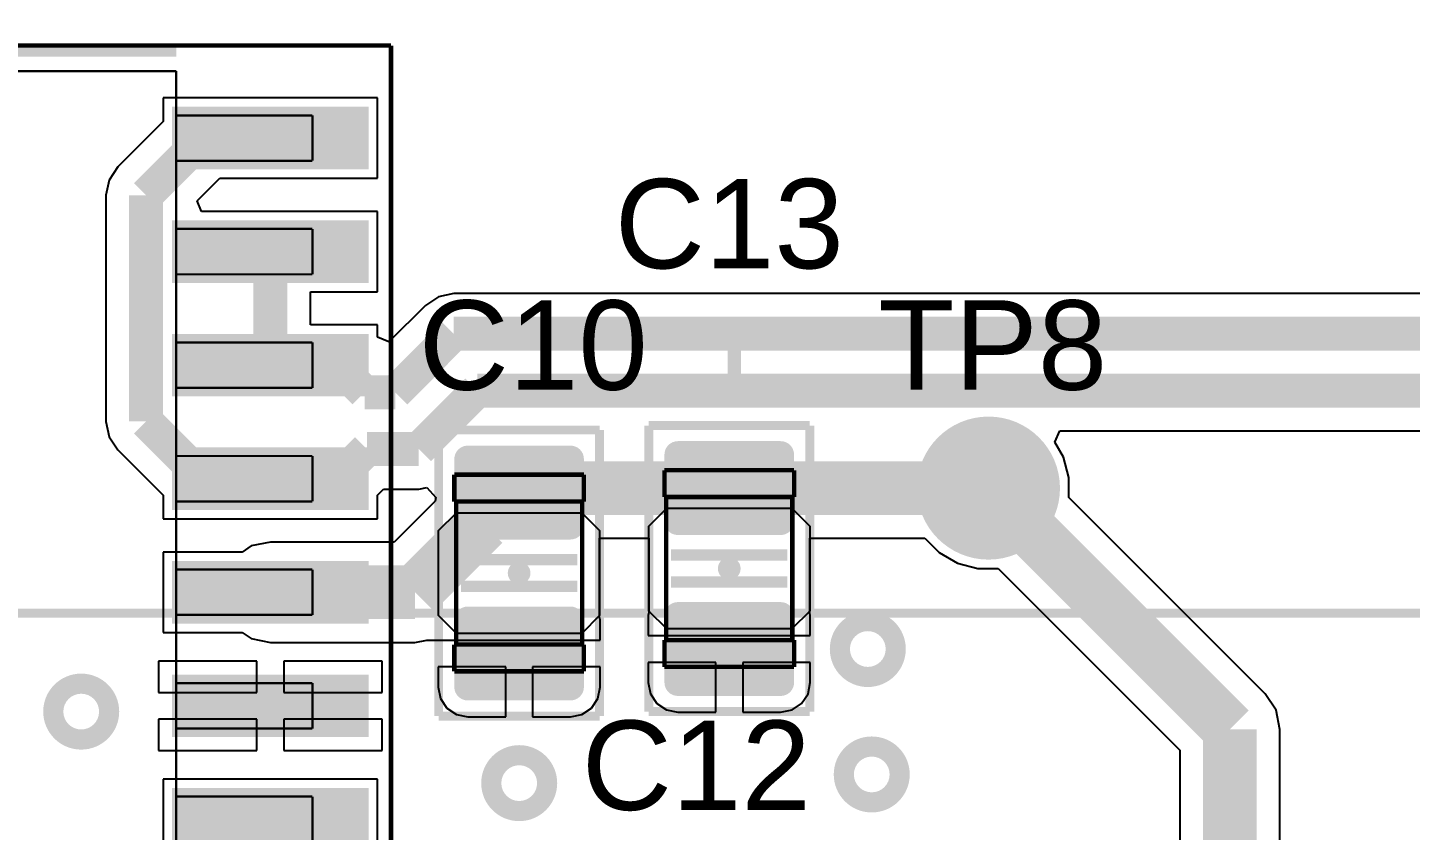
# Model space of a CAD drawing. Header units: inches. Extents: x 34 to 155, y 75 to 134.
# Drawn here: x 101.8 to 117.27, y 100.57 to 109.55 of the extents above; entities that cross this region are included whole.
import ezdxf

# ---------------------------------------------------------------- set-up
doc = ezdxf.new("R2010")
doc.units = ezdxf.units.IN
for name, color, linetype in [('Bottom Layer', 5, 'Continuous'), ('Bottom Solder', 6, 'Continuous'), ('Construction', 216, 'Continuous'), ('Mechanical 13', 56, 'Continuous'), ('Mechanical 15', 56, 'Continuous'), ('Top Layer', 1, 'Continuous'), ('Top Overlay', 2, 'Continuous'), ('Top Paste', 8, 'Continuous'), ('Top Solder', 216, 'Continuous')]:
    doc.layers.add(name, color=color, linetype=linetype)
doc.styles.add('Arial', font='', dxfattribs={"height": 0.2})
doc.styles.get('Arial').set_extended_font_data('Arial')

# ---------------------------------------------------------------- blocks, each defined once
blk = doc.blocks.new('T___P_____P___D1_5___101')
at = {"layer": 'Top Layer'}
h = blk.add_hatch(color=1, dxfattribs=at)
edge = h.paths.add_edge_path()
edge.add_arc((0, 0), 0.75, 0, 360)
at = {"layer": 'Top Solder'}
h = blk.add_hatch(color=216, dxfattribs=at)
edge = h.paths.add_edge_path()
edge.add_arc((0, 0), 0.8, 0, 360)
blk = doc.blocks.new('TI_DFM0020A_121')
at = {"layer": 'Top Layer'}
for points in [[(-5.9, 6.015), (-3.8, 6.015), (-3.8, 5.415), (-5.9, 5.415)], [(3.8, 6.015), (5.9, 6.015), (5.9, 5.415), (3.8, 5.415)], [(-5.9, 4.745), (-3.8, 4.745), (-3.8, 4.145), (-5.9, 4.145)], [(3.8, 4.745), (5.9, 4.745), (5.9, 4.145), (3.8, 4.145)], [(-5.9, 3.475), (-3.8, 3.475), (-3.8, 2.875), (-5.9, 2.875)], [(3.8, 3.475), (5.9, 3.475), (5.9, 2.875), (3.8, 2.875)], [(-5.9, 2.205), (-3.8, 2.205), (-3.8, 1.605), (-5.9, 1.605)], [(3.8, 2.205), (5.9, 2.205), (5.9, 1.605), (3.8, 1.605)], [(-5.9, 0.935), (-3.8, 0.935), (-3.8, 0.335), (-5.9, 0.335)], [(3.8, 0.935), (5.9, 0.935), (5.9, 0.335), (3.8, 0.335)], [(-5.9, -0.335), (-3.8, -0.335), (-3.8, -0.935), (-5.9, -0.935)], [(3.8, -0.335), (5.9, -0.335), (5.9, -0.935), (3.8, -0.935)], [(-5.9, -1.605), (-3.8, -1.605), (-3.8, -2.205), (-5.9, -2.205)], [(3.8, -1.605), (5.9, -1.605), (5.9, -2.205), (3.8, -2.205)], [(-5.9, -2.875), (-3.8, -2.875), (-3.8, -3.475), (-5.9, -3.475)], [(3.8, -2.875), (5.9, -2.875), (5.9, -3.475), (3.8, -3.475)], [(-5.9, -4.145), (-3.8, -4.145), (-3.8, -4.745), (-5.9, -4.745)], [(3.8, -4.145), (5.9, -4.145), (5.9, -4.745), (3.8, -4.745)], [(-5.9, -5.415), (-3.8, -5.415), (-3.8, -6.015), (-5.9, -6.015)], [(3.8, -5.415), (5.9, -5.415), (5.9, -6.015), (3.8, -6.015)]]:
    blk.add_hatch(color=1, dxfattribs=at).paths.add_polyline_path(points)
at = {"layer": 'Top Paste'}
for points in [[(-5.9, 6.015), (-3.8, 6.015), (-3.8, 5.415), (-5.9, 5.415)], [(3.8, 6.015), (5.9, 6.015), (5.9, 5.415), (3.8, 5.415)], [(-5.9, 4.745), (-3.8, 4.745), (-3.8, 4.145), (-5.9, 4.145)], [(3.8, 4.745), (5.9, 4.745), (5.9, 4.145), (3.8, 4.145)], [(-5.9, 3.475), (-3.8, 3.475), (-3.8, 2.875), (-5.9, 2.875)], [(3.8, 3.475), (5.9, 3.475), (5.9, 2.875), (3.8, 2.875)], [(-5.9, 2.205), (-3.8, 2.205), (-3.8, 1.605), (-5.9, 1.605)], [(3.8, 2.205), (5.9, 2.205), (5.9, 1.605), (3.8, 1.605)], [(-5.9, 0.935), (-3.8, 0.935), (-3.8, 0.335), (-5.9, 0.335)], [(3.8, 0.935), (5.9, 0.935), (5.9, 0.335), (3.8, 0.335)], [(-5.9, -0.335), (-3.8, -0.335), (-3.8, -0.935), (-5.9, -0.935)], [(3.8, -0.335), (5.9, -0.335), (5.9, -0.935), (3.8, -0.935)], [(-5.9, -1.605), (-3.8, -1.605), (-3.8, -2.205), (-5.9, -2.205)], [(3.8, -1.605), (5.9, -1.605), (5.9, -2.205), (3.8, -2.205)], [(-5.9, -2.875), (-3.8, -2.875), (-3.8, -3.475), (-5.9, -3.475)], [(3.8, -2.875), (5.9, -2.875), (5.9, -3.475), (3.8, -3.475)], [(-5.9, -4.145), (-3.8, -4.145), (-3.8, -4.745), (-5.9, -4.745)], [(3.8, -4.145), (5.9, -4.145), (5.9, -4.745), (3.8, -4.745)], [(-5.9, -5.415), (-3.8, -5.415), (-3.8, -6.015), (-5.9, -6.015)], [(3.8, -5.415), (5.9, -5.415), (5.9, -6.015), (3.8, -6.015)]]:
    blk.add_hatch(color=8, dxfattribs=at).paths.add_polyline_path(points)
at = {"layer": 'Top Solder'}
for points in [[(-5.95, 6.065), (-3.75, 6.065), (-3.75, 5.365), (-5.95, 5.365)], [(3.75, 6.065), (5.95, 6.065), (5.95, 5.365), (3.75, 5.365)], [(-5.95, 4.795), (-3.75, 4.795), (-3.75, 4.095), (-5.95, 4.095)], [(3.75, 4.795), (5.95, 4.795), (5.95, 4.095), (3.75, 4.095)], [(-5.95, 3.525), (-3.75, 3.525), (-3.75, 2.825), (-5.95, 2.825)], [(3.75, 3.525), (5.95, 3.525), (5.95, 2.825), (3.75, 2.825)], [(-5.95, 2.255), (-3.75, 2.255), (-3.75, 1.555), (-5.95, 1.555)], [(3.75, 2.255), (5.95, 2.255), (5.95, 1.555), (3.75, 1.555)], [(-5.95, 0.985), (-3.75, 0.985), (-3.75, 0.285), (-5.95, 0.285)], [(3.75, 0.985), (5.95, 0.985), (5.95, 0.285), (3.75, 0.285)], [(-5.95, -0.285), (-3.75, -0.285), (-3.75, -0.985), (-5.95, -0.985)], [(3.75, -0.285), (5.95, -0.285), (5.95, -0.985), (3.75, -0.985)], [(-5.95, -1.555), (-3.75, -1.555), (-3.75, -2.255), (-5.95, -2.255)], [(3.75, -1.555), (5.95, -1.555), (5.95, -2.255), (3.75, -2.255)], [(-5.95, -2.825), (-3.75, -2.825), (-3.75, -3.525), (-5.95, -3.525)], [(3.75, -2.825), (5.95, -2.825), (5.95, -3.525), (3.75, -3.525)], [(-5.95, -4.095), (-3.75, -4.095), (-3.75, -4.795), (-5.95, -4.795)], [(3.75, -4.095), (5.95, -4.095), (5.95, -4.795), (3.75, -4.795)], [(-5.95, -5.365), (-3.75, -5.365), (-3.75, -6.065), (-5.95, -6.065)], [(3.75, -5.365), (5.95, -5.365), (5.95, -6.065), (3.75, -6.065)]]:
    blk.add_hatch(color=216, dxfattribs=at).paths.add_polyline_path(points)
at = {"layer": 'Mechanical 13', "const_width": 0.0254}
for points in [[(-3.797, -6.464), (-3.797, 6.464)], [(-3.797, 6.464), (3.797, 6.464)], [(3.797, -6.464), (3.797, 6.464)], [(-5.321, 5.461), (-5.321, 5.969)], [(-5.321, 5.969), (-3.797, 5.969)], [(-3.797, 5.461), (-3.797, 5.969)], [(3.797, 5.969), (5.321, 5.969)], [(3.797, 5.461), (3.797, 5.969)], [(5.321, 5.461), (5.321, 5.969)], [(-5.321, 5.461), (-3.797, 5.461)], [(3.797, 5.461), (5.321, 5.461)], [(-5.321, 4.191), (-5.321, 4.699)], [(-5.321, 4.699), (-3.797, 4.699)], [(-3.797, 4.191), (-3.797, 4.699)], [(3.797, 4.699), (5.321, 4.699)], [(3.797, 4.191), (3.797, 4.699)], [(5.321, 4.191), (5.321, 4.699)], [(-5.321, 4.191), (-3.797, 4.191)], [(3.797, 4.191), (5.321, 4.191)], [(-5.321, 2.921), (-5.321, 3.429)], [(-5.321, 3.429), (-3.797, 3.429)], [(-3.797, 2.921), (-3.797, 3.429)], [(3.797, 3.429), (5.321, 3.429)], [(3.797, 2.921), (3.797, 3.429)], [(5.321, 2.921), (5.321, 3.429)], [(-5.321, 2.921), (-3.797, 2.921)], [(3.797, 2.921), (5.321, 2.921)], [(-5.321, 1.651), (-5.321, 2.159)], [(-5.321, 2.159), (-3.797, 2.159)], [(-3.797, 1.651), (-3.797, 2.159)], [(3.797, 2.159), (5.321, 2.159)], [(3.797, 1.651), (3.797, 2.159)], [(5.321, 1.651), (5.321, 2.159)], [(-5.321, 1.651), (-3.797, 1.651)], [(3.797, 1.651), (5.321, 1.651)], [(-5.321, 0.381), (-5.321, 0.889)], [(-5.321, 0.889), (-3.797, 0.889)], [(-3.797, 0.381), (-3.797, 0.889)], [(3.797, 0.889), (5.321, 0.889)], [(3.797, 0.381), (3.797, 0.889)], [(5.321, 0.381), (5.321, 0.889)], [(-5.321, 0.381), (-3.797, 0.381)], [(3.797, 0.381), (5.321, 0.381)], [(-5.321, -0.889), (-5.321, -0.381)], [(-5.321, -0.381), (-3.797, -0.381)], [(-3.797, -0.889), (-3.797, -0.381)], [(3.797, -0.381), (5.321, -0.381)], [(3.797, -0.889), (3.797, -0.381)], [(5.321, -0.889), (5.321, -0.381)], [(-5.321, -0.889), (-3.797, -0.889)], [(3.797, -0.889), (5.321, -0.889)], [(-5.321, -2.159), (-5.321, -1.651)], [(-5.321, -1.651), (-3.797, -1.651)], [(-3.797, -2.159), (-3.797, -1.651)], [(3.797, -1.651), (5.321, -1.651)], [(3.797, -2.159), (3.797, -1.651)], [(5.321, -2.159), (5.321, -1.651)], [(-5.321, -2.159), (-3.797, -2.159)], [(3.797, -2.159), (5.321, -2.159)], [(-5.321, -3.429), (-5.321, -2.921)], [(-5.321, -2.921), (-3.797, -2.921)], [(-3.797, -3.429), (-3.797, -2.921)], [(3.797, -2.921), (5.321, -2.921)], [(3.797, -3.429), (3.797, -2.921)], [(5.321, -3.429), (5.321, -2.921)], [(-5.321, -3.429), (-3.797, -3.429)], [(3.797, -3.429), (5.321, -3.429)], [(-5.321, -4.699), (-5.321, -4.191)], [(-5.321, -4.191), (-3.797, -4.191)], [(-3.797, -4.699), (-3.797, -4.191)], [(3.797, -4.191), (5.321, -4.191)], [(3.797, -4.699), (3.797, -4.191)], [(5.321, -4.699), (5.321, -4.191)], [(-5.321, -4.699), (-3.797, -4.699)], [(3.797, -4.699), (5.321, -4.699)], [(-5.321, -5.969), (-5.321, -5.461)], [(-5.321, -5.461), (-3.797, -5.461)], [(-3.797, -5.969), (-3.797, -5.461)], [(3.797, -5.461), (5.321, -5.461)], [(3.797, -5.969), (3.797, -5.461)], [(5.321, -5.969), (5.321, -5.461)], [(-5.321, -5.969), (-3.797, -5.969)], [(3.797, -5.969), (5.321, -5.969)], [(-3.797, -6.464), (3.797, -6.464)]]:
    blk.add_lwpolyline(points, dxfattribs=at)
blk.add_lwpolyline([(0.305, 6.464, -1), (-0.305, 6.464)], format="xyb", dxfattribs=at)
at = {"layer": 'Mechanical 13', "const_width": 0.0127}
for points in [[(-0.311, 6.464, 1), (-0.298, 6.464, 1)], [(0.298, 6.464, 1), (0.311, 6.464, 1)]]:
    blk.add_lwpolyline(points, format="xyb", close=True, dxfattribs=at)
at = {"layer": 'Mechanical 15', "const_width": 0.05}
for points in [[(-6.2, -6.75), (-6.2, 6.75)], [(-6.2, 6.75), (6.2, 6.75)], [(6.2, -6.75), (6.2, 6.75)], [(-6.2, -6.75), (6.2, -6.75)]]:
    blk.add_lwpolyline(points, dxfattribs=at)
at = {"layer": 'Top Overlay'}
for points, const_width in [([(-4.725, 6.7, 1), (-4.975, 6.7, 1)], 0.25), ([(-5.038, 6.7, 1), (-4.913, 6.7, 1)], 0.125), ([(-4.787, 6.7, 1), (-4.663, 6.7, 1)], 0.125)]:
    blk.add_lwpolyline(points, format="xyb", close=True, dxfattribs=dict(at, const_width=const_width))
at = {"layer": 'Top Overlay', "const_width": 0.15}
for points in [[(-3.8, 6.7), (3.8, 6.7)], [(-3.8, -6.7), (3.8, -6.7)]]:
    blk.add_lwpolyline(points, dxfattribs=at)
at = {"layer": 'Mechanical 13', "style": 'Arial'}
for s, p in [('*', (-3.734, 5.118)), ('D4', (-3.493, -0.635))]:
    blk.add_text(s, height=1.27, dxfattribs=at).set_placement(p)
blk = doc.blocks.new('CAPC2012X135N_126')
at = {"layer": 'Mechanical 15'}
h = blk.add_hatch(color=56, dxfattribs=at)
edge = h.paths.add_edge_path()
edge.add_arc((0, 0), 0.127, 0, 360)
at = {"layer": 'Top Layer'}
h = blk.add_hatch(color=1, dxfattribs=at)
edge = h.paths.add_edge_path()
edge.add_arc((-1.275, -0.575), 0.125, 180, 270)
edge.add_line((-1.275, -0.7), (-0.525, -0.7))
edge.add_arc((-0.525, -0.575), 0.125, 270, 360)
edge.add_line((-0.4, -0.575), (-0.4, 0.575))
edge.add_arc((-0.525, 0.575), 0.125, 0, 90)
edge.add_line((-0.525, 0.7), (-1.275, 0.7))
edge.add_arc((-1.275, 0.575), 0.125, 90, 180)
edge.add_line((-1.4, 0.575), (-1.4, -0.575))
h = blk.add_hatch(color=1, dxfattribs=at)
edge = h.paths.add_edge_path()
edge.add_arc((0.525, -0.575), 0.125, 180, 270)
edge.add_line((0.525, -0.7), (1.275, -0.7))
edge.add_arc((1.275, -0.575), 0.125, 270, 360)
edge.add_line((1.4, -0.575), (1.4, 0.575))
edge.add_arc((1.275, 0.575), 0.125, 0, 90)
edge.add_line((1.275, 0.7), (0.525, 0.7))
edge.add_arc((0.525, 0.575), 0.125, 90, 180)
edge.add_line((0.4, 0.575), (0.4, -0.575))
at = {"layer": 'Top Paste'}
h = blk.add_hatch(color=8, dxfattribs=at)
edge = h.paths.add_edge_path()
edge.add_arc((-1.275, -0.575), 0.125, 180, 270)
edge.add_line((-1.275, -0.7), (-0.525, -0.7))
edge.add_arc((-0.525, -0.575), 0.125, 270, 360)
edge.add_line((-0.4, -0.575), (-0.4, 0.575))
edge.add_arc((-0.525, 0.575), 0.125, 0, 90)
edge.add_line((-0.525, 0.7), (-1.275, 0.7))
edge.add_arc((-1.275, 0.575), 0.125, 90, 180)
edge.add_line((-1.4, 0.575), (-1.4, -0.575))
h = blk.add_hatch(color=8, dxfattribs=at)
edge = h.paths.add_edge_path()
edge.add_arc((0.525, -0.575), 0.125, 180, 270)
edge.add_line((0.525, -0.7), (1.275, -0.7))
edge.add_arc((1.275, -0.575), 0.125, 270, 360)
edge.add_line((1.4, -0.575), (1.4, 0.575))
edge.add_arc((1.275, 0.575), 0.125, 0, 90)
edge.add_line((1.275, 0.7), (0.525, 0.7))
edge.add_arc((0.525, 0.575), 0.125, 90, 180)
edge.add_line((0.4, 0.575), (0.4, -0.575))
at = {"layer": 'Top Solder'}
h = blk.add_hatch(color=216, dxfattribs=at)
edge = h.paths.add_edge_path()
edge.add_arc((-1.275, -0.575), 0.15, 180, 270)
edge.add_line((-1.275, -0.725), (-0.525, -0.725))
edge.add_arc((-0.525, -0.575), 0.15, 270, 360)
edge.add_line((-0.375, -0.575), (-0.375, 0.575))
edge.add_arc((-0.525, 0.575), 0.15, 0, 90)
edge.add_line((-0.525, 0.725), (-1.275, 0.725))
edge.add_arc((-1.275, 0.575), 0.15, 90, 180)
edge.add_line((-1.425, 0.575), (-1.425, -0.575))
h = blk.add_hatch(color=216, dxfattribs=at)
edge = h.paths.add_edge_path()
edge.add_arc((0.525, -0.575), 0.15, 180, 270)
edge.add_line((0.525, -0.725), (1.275, -0.725))
edge.add_arc((1.275, -0.575), 0.15, 270, 360)
edge.add_line((1.425, -0.575), (1.425, 0.575))
edge.add_arc((1.275, 0.575), 0.15, 0, 90)
edge.add_line((1.275, 0.725), (0.525, 0.725))
edge.add_arc((0.525, 0.575), 0.15, 90, 180)
edge.add_line((0.375, 0.575), (0.375, -0.575))
at = {"layer": 'Mechanical 13', "const_width": 0.05}
for points in [[(-1.1, 0.725), (-0.8, 0.725)], [(-1.1, 0.725), (-1.1, -0.725)], [(-0.8, 0.725), (-0.8, -0.725)], [(-0.8, 0.705), (0.8, 0.705)], [(0.8, 0.725), (0.8, -0.725)], [(0.8, 0.725), (1.1, 0.725)], [(1.1, 0.725), (1.1, -0.725)], [(-1.1, -0.725), (-0.8, -0.725)], [(-0.8, -0.705), (0.8, -0.705)], [(0.8, -0.725), (1.1, -0.725)]]:
    blk.add_lwpolyline(points, dxfattribs=at)
at = {"layer": 'Mechanical 15', "const_width": 0.1}
for points in [[(-1.6, 0.9), (1.6, 0.9)], [(-1.6, 0.9), (-1.6, -0.9)], [(1.6, 0.9), (1.6, -0.9)], [(-1.6, -0.9), (1.6, -0.9)]]:
    blk.add_lwpolyline(points, dxfattribs=at)
at = {"layer": 'Top Layer'}
for p, q in [((-0.675, 0.7), (-0.475, 0.9)), ((-0.475, 0.9), (0.475, 0.9)), ((0.475, 0.9), (0.675, 0.7)), ((-0.675, -0.7), (-0.675, 0.7)), ((0.675, 0.7), (0.675, -0.7)), ((-0.475, -0.9), (-0.675, -0.7)), ((0.675, -0.7), (0.475, -0.9)), ((0.475, -0.9), (-0.475, -0.9))]:
    blk.add_line(p, q, dxfattribs=at)
at = {"layer": 'Top Overlay', "const_width": 0.127}
for points in [[(-0.15, 0.651), (-0.15, -0.651)], [(0.15, 0.651), (0.15, -0.651)]]:
    blk.add_lwpolyline(points, dxfattribs=at)
blk = doc.blocks.new('CAPC2012X135N_129')
at = {"layer": 'Mechanical 15'}
h = blk.add_hatch(color=56, dxfattribs=at)
edge = h.paths.add_edge_path()
edge.add_arc((0, 0), 0.127, 0, 360)
at = {"layer": 'Top Layer'}
h = blk.add_hatch(color=1, dxfattribs=at)
edge = h.paths.add_edge_path()
edge.add_arc((-1.275, -0.575), 0.125, 180, 270)
edge.add_line((-1.275, -0.7), (-0.525, -0.7))
edge.add_arc((-0.525, -0.575), 0.125, 270, 360)
edge.add_line((-0.4, -0.575), (-0.4, 0.575))
edge.add_arc((-0.525, 0.575), 0.125, 0, 90)
edge.add_line((-0.525, 0.7), (-1.275, 0.7))
edge.add_arc((-1.275, 0.575), 0.125, 90, 180)
edge.add_line((-1.4, 0.575), (-1.4, -0.575))
h = blk.add_hatch(color=1, dxfattribs=at)
edge = h.paths.add_edge_path()
edge.add_arc((0.525, -0.575), 0.125, 180, 270)
edge.add_line((0.525, -0.7), (1.275, -0.7))
edge.add_arc((1.275, -0.575), 0.125, 270, 360)
edge.add_line((1.4, -0.575), (1.4, 0.575))
edge.add_arc((1.275, 0.575), 0.125, 0, 90)
edge.add_line((1.275, 0.7), (0.525, 0.7))
edge.add_arc((0.525, 0.575), 0.125, 90, 180)
edge.add_line((0.4, 0.575), (0.4, -0.575))
at = {"layer": 'Top Paste'}
h = blk.add_hatch(color=8, dxfattribs=at)
edge = h.paths.add_edge_path()
edge.add_arc((-1.275, -0.575), 0.125, 180, 270)
edge.add_line((-1.275, -0.7), (-0.525, -0.7))
edge.add_arc((-0.525, -0.575), 0.125, 270, 360)
edge.add_line((-0.4, -0.575), (-0.4, 0.575))
edge.add_arc((-0.525, 0.575), 0.125, 0, 90)
edge.add_line((-0.525, 0.7), (-1.275, 0.7))
edge.add_arc((-1.275, 0.575), 0.125, 90, 180)
edge.add_line((-1.4, 0.575), (-1.4, -0.575))
h = blk.add_hatch(color=8, dxfattribs=at)
edge = h.paths.add_edge_path()
edge.add_arc((0.525, -0.575), 0.125, 180, 270)
edge.add_line((0.525, -0.7), (1.275, -0.7))
edge.add_arc((1.275, -0.575), 0.125, 270, 360)
edge.add_line((1.4, -0.575), (1.4, 0.575))
edge.add_arc((1.275, 0.575), 0.125, 0, 90)
edge.add_line((1.275, 0.7), (0.525, 0.7))
edge.add_arc((0.525, 0.575), 0.125, 90, 180)
edge.add_line((0.4, 0.575), (0.4, -0.575))
at = {"layer": 'Top Solder'}
h = blk.add_hatch(color=216, dxfattribs=at)
edge = h.paths.add_edge_path()
edge.add_arc((-1.275, -0.575), 0.15, 180, 270)
edge.add_line((-1.275, -0.725), (-0.525, -0.725))
edge.add_arc((-0.525, -0.575), 0.15, 270, 360)
edge.add_line((-0.375, -0.575), (-0.375, 0.575))
edge.add_arc((-0.525, 0.575), 0.15, 0, 90)
edge.add_line((-0.525, 0.725), (-1.275, 0.725))
edge.add_arc((-1.275, 0.575), 0.15, 90, 180)
edge.add_line((-1.425, 0.575), (-1.425, -0.575))
h = blk.add_hatch(color=216, dxfattribs=at)
edge = h.paths.add_edge_path()
edge.add_arc((0.525, -0.575), 0.15, 180, 270)
edge.add_line((0.525, -0.725), (1.275, -0.725))
edge.add_arc((1.275, -0.575), 0.15, 270, 360)
edge.add_line((1.425, -0.575), (1.425, 0.575))
edge.add_arc((1.275, 0.575), 0.15, 0, 90)
edge.add_line((1.275, 0.725), (0.525, 0.725))
edge.add_arc((0.525, 0.575), 0.15, 90, 180)
edge.add_line((0.375, 0.575), (0.375, -0.575))
at = {"layer": 'Mechanical 13', "const_width": 0.05}
for points in [[(-1.1, 0.725), (-0.8, 0.725)], [(-1.1, 0.725), (-1.1, -0.725)], [(-0.8, 0.725), (-0.8, -0.725)], [(-0.8, 0.705), (0.8, 0.705)], [(0.8, 0.725), (0.8, -0.725)], [(0.8, 0.725), (1.1, 0.725)], [(1.1, 0.725), (1.1, -0.725)], [(-1.1, -0.725), (-0.8, -0.725)], [(-0.8, -0.705), (0.8, -0.705)], [(0.8, -0.725), (1.1, -0.725)]]:
    blk.add_lwpolyline(points, dxfattribs=at)
at = {"layer": 'Mechanical 15', "const_width": 0.1}
for points in [[(-1.6, 0.9), (1.6, 0.9)], [(-1.6, 0.9), (-1.6, -0.9)], [(1.6, 0.9), (1.6, -0.9)], [(-1.6, -0.9), (1.6, -0.9)]]:
    blk.add_lwpolyline(points, dxfattribs=at)
at = {"layer": 'Top Layer'}
for p, q in [((-0.675, 0.7), (-0.475, 0.9)), ((-0.475, 0.9), (0.475, 0.9)), ((0.475, 0.9), (0.675, 0.7)), ((-0.675, -0.7), (-0.675, 0.7)), ((0.675, 0.7), (0.675, -0.7)), ((-0.475, -0.9), (-0.675, -0.7)), ((0.675, -0.7), (0.475, -0.9)), ((0.475, -0.9), (-0.475, -0.9))]:
    blk.add_line(p, q, dxfattribs=at)
at = {"layer": 'Top Overlay', "const_width": 0.127}
for points in [[(-0.15, 0.651), (-0.15, -0.651)], [(0.15, 0.651), (0.15, -0.651)]]:
    blk.add_lwpolyline(points, dxfattribs=at)

msp = doc.modelspace()

# ---------------------------------------------------------------- hatches: boundary and pattern name
at = {"layer": 'Bottom Layer'}
h = msp.add_hatch(color=5, dxfattribs=at)
edge = h.paths.add_edge_path()
edge.add_arc((111.2, 102.6), 0.4, 0, 360)
edge = h.paths.add_edge_path(flags=0)
edge.add_arc((111.2, 102.6), 0.2, 0, 360)
h = msp.add_hatch(color=5, dxfattribs=at)
edge = h.paths.add_edge_path()
edge.add_arc((102.4, 101.9), 0.4, 0, 360)
edge = h.paths.add_edge_path(flags=0)
edge.add_arc((102.4, 101.9), 0.2, 0, 360)
h = msp.add_hatch(color=5, dxfattribs=at)
edge = h.paths.add_edge_path()
edge.add_arc((107.3, 101.1), 0.4, 0, 360)
edge = h.paths.add_edge_path(flags=0)
edge.add_arc((107.3, 101.1), 0.2, 0, 360)
h = msp.add_hatch(color=5, dxfattribs=at)
edge = h.paths.add_edge_path()
edge.add_arc((111.244, 101.197), 0.4, 0, 360)
edge = h.paths.add_edge_path(flags=0)
edge.add_arc((111.244, 101.197), 0.2, 0, 360)
at = {"layer": 'Bottom Solder'}
h = msp.add_hatch(color=6, dxfattribs=at)
edge = h.paths.add_edge_path()
edge.add_arc((111.2, 102.6), 0.425, 0, 360)
edge = h.paths.add_edge_path(flags=0)
edge.add_arc((111.2, 102.6), 0.2, 0, 360)
h = msp.add_hatch(color=6, dxfattribs=at)
edge = h.paths.add_edge_path()
edge.add_arc((102.4, 101.9), 0.425, 0, 360)
edge = h.paths.add_edge_path(flags=0)
edge.add_arc((102.4, 101.9), 0.2, 0, 360)
h = msp.add_hatch(color=6, dxfattribs=at)
edge = h.paths.add_edge_path()
edge.add_arc((107.3, 101.1), 0.425, 0, 360)
edge = h.paths.add_edge_path(flags=0)
edge.add_arc((107.3, 101.1), 0.2, 0, 360)
h = msp.add_hatch(color=6, dxfattribs=at)
edge = h.paths.add_edge_path()
edge.add_arc((111.244, 101.197), 0.425, 0, 360)
edge = h.paths.add_edge_path(flags=0)
edge.add_arc((111.244, 101.197), 0.2, 0, 360)
at = {"layer": 'Top Layer'}
h = msp.add_hatch(color=1, dxfattribs=at)
edge = h.paths.add_edge_path()
edge.add_arc((111.2, 102.6), 0.4, 0, 360)
edge = h.paths.add_edge_path(flags=0)
edge.add_arc((111.2, 102.6), 0.2, 0, 360)
h = msp.add_hatch(color=1, dxfattribs=at)
edge = h.paths.add_edge_path()
edge.add_arc((102.4, 101.9), 0.4, 0, 360)
edge = h.paths.add_edge_path(flags=0)
edge.add_arc((102.4, 101.9), 0.2, 0, 360)
h = msp.add_hatch(color=1, dxfattribs=at)
edge = h.paths.add_edge_path()
edge.add_arc((107.3, 101.1), 0.4, 0, 360)
edge = h.paths.add_edge_path(flags=0)
edge.add_arc((107.3, 101.1), 0.2, 0, 360)
h = msp.add_hatch(color=1, dxfattribs=at)
edge = h.paths.add_edge_path()
edge.add_arc((111.244, 101.197), 0.4, 0, 360)
edge = h.paths.add_edge_path(flags=0)
edge.add_arc((111.244, 101.197), 0.2, 0, 360)
at = {"layer": 'Top Solder'}
h = msp.add_hatch(color=216, dxfattribs=at)
edge = h.paths.add_edge_path()
edge.add_arc((111.2, 102.6), 0.425, 0, 360)
edge = h.paths.add_edge_path(flags=0)
edge.add_arc((111.2, 102.6), 0.2, 0, 360)
h = msp.add_hatch(color=216, dxfattribs=at)
edge = h.paths.add_edge_path()
edge.add_arc((102.4, 101.9), 0.425, 0, 360)
edge = h.paths.add_edge_path(flags=0)
edge.add_arc((102.4, 101.9), 0.2, 0, 360)
h = msp.add_hatch(color=216, dxfattribs=at)
edge = h.paths.add_edge_path()
edge.add_arc((107.3, 101.1), 0.425, 0, 360)
edge = h.paths.add_edge_path(flags=0)
edge.add_arc((107.3, 101.1), 0.2, 0, 360)
h = msp.add_hatch(color=216, dxfattribs=at)
edge = h.paths.add_edge_path()
edge.add_arc((111.244, 101.197), 0.425, 0, 360)
edge = h.paths.add_edge_path(flags=0)
edge.add_arc((111.244, 101.197), 0.2, 0, 360)

# ---------------------------------------------------------------- linework, layer by layer
at = {"layer": 'Construction', "const_width": 0.1}
msp.add_lwpolyline([(50, 103), (140, 103)], dxfattribs=at)
at = {"layer": 'Top Layer'}
for p, q in [((105.716, 108.765), (103.316, 108.765)), ((103.316, 108.765), (103.316, 108.5)), ((105.716, 107.865), (105.716, 108.765)), ((103.316, 108.5), (102.808, 107.992)), ((102.808, 107.992), (102.711, 107.846)), ((102.711, 107.846), (102.676, 107.675)), ((103.698, 107.612), (103.951, 107.865)), ((103.951, 107.865), (105.716, 107.865)), ((102.676, 107.675), (102.676, 105.145)), ((103.747, 107.495), (103.698, 107.612)), ((105.716, 107.495), (103.747, 107.495)), ((105.716, 106.595), (105.716, 107.495)), ((104.965, 106.225), (104.965, 106.595)), ((104.965, 106.595), (105.716, 106.595)), ((106.251, 106.443), (105.843, 106.035)), ((106.396, 106.54), (106.251, 106.443)), ((106.568, 106.575), (106.396, 106.54)), ((118.554, 106.575), (106.568, 106.575)), ((106.568, 106.575), (106.568, 106.575)), ((105.716, 106.225), (104.965, 106.225)), ((105.716, 106.088), (105.716, 106.225)), ((105.843, 106.035), (105.716, 106.088)), ((102.676, 105.145), (102.711, 104.974)), ((113.292, 104.914), (113.347, 105.041)), ((113.347, 105.041), (118.105, 105.041)), ((102.711, 104.974), (102.808, 104.828)), ((113.389, 104.747), (113.292, 104.914)), ((102.808, 104.828), (103.316, 104.32)), ((113.45, 104.518), (113.389, 104.747)), ((113.45, 104.293), (113.45, 104.518)), ((103.316, 104.32), (103.316, 104.055)), ((105.716, 104.32), (105.783, 104.387)), ((105.716, 104.055), (105.716, 104.32)), ((105.783, 104.387), (106.177, 104.387)), ((106.177, 104.387), (106.267, 104.405)), ((106.267, 104.405), (106.367, 104.296)), ((106.367, 104.296), (106.359, 104.253)), ((115.647, 102.097), (113.45, 104.293)), ((106.359, 104.253), (105.902, 103.796)), ((103.316, 104.055), (105.716, 104.055)), ((104.516, 103.796), (104.301, 103.753)), ((105.902, 103.796), (104.516, 103.796)), ((108.199, 102.975), (108.199, 103.839)), ((108.199, 103.839), (108.75, 103.839)), ((108.75, 103.839), (108.75, 103.025)), ((110.55, 103.025), (110.55, 103.839)), ((110.55, 103.839), (111.838, 103.839)), ((111.838, 103.839), (111.997, 103.68)), ((104.2, 103.685), (103.316, 103.685)), ((103.316, 103.685), (103.316, 102.785)), ((104.301, 103.753), (104.2, 103.685)), ((111.997, 103.68), (112.203, 103.561)), ((112.203, 103.561), (112.432, 103.5)), ((112.432, 103.5), (112.657, 103.5)), ((112.657, 103.5), (114.689, 101.468)), ((108.753, 103.022), (108.744, 102.975)), ((108.75, 103.025), (108.753, 103.022)), ((110.547, 103.022), (110.55, 103.025)), ((110.556, 102.975), (110.547, 103.022)), ((108.196, 102.972), (108.199, 102.975)), ((108.205, 102.925), (108.196, 102.972)), ((108.205, 102.7), (108.205, 102.925)), ((108.744, 102.975), (108.744, 102.75)), ((110.556, 102.75), (110.556, 102.975)), ((103.316, 102.785), (104.2, 102.785)), ((104.2, 102.785), (104.301, 102.717)), ((104.301, 102.717), (104.516, 102.674)), ((108.744, 102.75), (109.65, 102.75)), ((109.65, 102.75), (110.556, 102.75)), ((104.516, 102.674), (106.134, 102.674)), ((106.134, 102.674), (106.265, 102.7)), ((106.265, 102.7), (106.267, 102.7)), ((106.267, 102.7), (107.299, 102.7)), ((107.299, 102.7), (108.205, 102.7)), ((104.366, 102.465), (103.266, 102.465)), ((103.266, 102.465), (103.266, 102.115)), ((104.366, 102.115), (104.366, 102.465)), ((105.766, 102.465), (104.666, 102.465)), ((104.666, 102.465), (104.666, 102.115)), ((105.766, 102.115), (105.766, 102.465)), ((109.5, 102.45), (108.744, 102.45)), ((108.744, 102.45), (108.744, 102.225)), ((109.5, 101.894), (109.5, 102.45)), ((110.556, 102.45), (109.8, 102.45)), ((109.8, 102.45), (109.8, 101.894)), ((110.556, 102.225), (110.556, 102.45)), ((107.149, 102.4), (106.392, 102.4)), ((106.392, 102.4), (106.392, 102.175)), ((107.149, 101.843), (107.149, 102.4)), ((108.205, 102.4), (107.449, 102.4)), ((107.449, 102.4), (107.449, 101.843)), ((108.205, 102.175), (108.205, 102.4)), ((103.266, 102.115), (104.366, 102.115)), ((104.666, 102.115), (105.766, 102.115)), ((106.392, 102.175), (106.418, 102.048)), ((108.18, 102.048), (108.205, 102.175)), ((108.744, 102.225), (108.769, 102.098)), ((108.769, 102.098), (108.841, 101.991)), ((110.459, 101.991), (110.531, 102.098)), ((110.531, 102.098), (110.556, 102.225)), ((115.768, 101.915), (115.647, 102.097)), ((106.418, 102.048), (106.489, 101.94)), ((106.489, 101.94), (106.597, 101.868)), ((108.001, 101.868), (108.108, 101.94)), ((108.108, 101.94), (108.18, 102.048)), ((108.841, 101.991), (108.948, 101.919)), ((110.352, 101.919), (110.459, 101.991)), ((104.366, 101.815), (103.266, 101.815)), ((103.266, 101.815), (103.266, 101.465)), ((104.366, 101.465), (104.366, 101.815)), ((105.766, 101.815), (104.666, 101.815)), ((104.666, 101.815), (104.666, 101.465)), ((105.766, 101.465), (105.766, 101.815)), ((106.597, 101.868), (106.724, 101.843)), ((106.724, 101.843), (107.149, 101.843)), ((107.449, 101.843), (107.874, 101.843)), ((107.874, 101.843), (108.001, 101.868)), ((108.948, 101.919), (109.075, 101.894)), ((109.075, 101.894), (109.5, 101.894)), ((109.8, 101.894), (110.225, 101.894)), ((110.225, 101.894), (110.352, 101.919)), ((115.811, 101.7), (115.768, 101.915)), ((115.811, 98.425), (115.811, 101.7)), ((103.266, 101.465), (104.366, 101.465)), ((104.666, 101.465), (105.766, 101.465)), ((114.689, 101.468), (114.689, 98.425)), ((105.716, 101.145), (103.316, 101.145)), ((103.316, 101.145), (103.316, 100.245)), ((105.716, 100.245), (105.716, 101.145))]:
    msp.add_line(p, q, dxfattribs=at)
for points, const_width in [([(103.126, 107.675), (103.766, 108.315)], 0.381), ([(103.766, 108.315), (104.516, 108.315)], 0.381), ([(103.126, 105.145), (103.126, 107.675)], 0.381), ([(104.516, 105.775), (104.516, 107.045)], 0.381), ([(105.914, 105.471), (106.568, 106.126)], 0.381), ([(106.568, 106.126), (118.554, 106.126)], 0.381), ([(104.516, 105.775), (105.266, 105.775)], 0.381), ([(105.266, 105.775), (105.57, 105.471)], 0.381), ([(105.57, 105.471), (105.914, 105.471)], 0.381), ([(106.177, 104.836), (106.831, 105.491)], 0.381), ([(106.831, 105.491), (118.291, 105.491)], 0.381), ([(103.126, 105.145), (103.766, 104.505)], 0.381), ([(105.266, 104.505), (105.597, 104.836)], 0.381), ([(105.597, 104.836), (106.177, 104.836)], 0.381), ([(103.766, 104.505), (104.516, 104.505)], 0.381), ([(104.516, 104.505), (105.266, 104.505)], 0.381), ([(106.899, 104.15), (107.149, 104.4)], 0.6), ([(107.149, 104.4), (109.65, 104.4)], 0.6), ([(109.65, 104.4), (112.55, 104.4)], 0.6), ([(112.55, 104.4), (115.25, 101.7)], 0.6), ([(106.899, 104), (106.899, 104.15)], 0.6), ([(106.134, 103.235), (106.899, 104)], 0.6), ([(104.516, 103.235), (106.134, 103.235)], 0.6), ([(115.25, 98.425), (115.25, 101.7)], 0.6)]:
    msp.add_lwpolyline(points, dxfattribs=dict(at, const_width=const_width))
at = {"layer": 'Top Overlay', "const_width": 0.15}
msp.add_lwpolyline([(109.708, 105.4), (109.708, 106.3)], dxfattribs=at)

# ---------------------------------------------------------------- block references
msp.add_blockref('TI_DFM0020A_121', (99.666, 102.6))
at = {"rotation": 90}
for name, p in [('T___P_____P___D1_5___101', (112.55, 104.4)), ('CAPC2012X135N_129', (107.299, 103.45)), ('CAPC2012X135N_126', (109.65, 103.5))]:
    msp.add_blockref(name, p, dxfattribs=at)

# ---------------------------------------------------------------- texts
at = {"layer": 'Top Overlay', "style": 'Arial'}
for s, p in [('C13', (108.369, 106.858)), ('C10', (106.176, 105.5)), ('TP8', (111.317, 105.5)), ('C12', (108, 100.8))]:
    msp.add_text(s, height=1, dxfattribs=at).set_placement(p)

doc.saveas('drawing.dxf')
